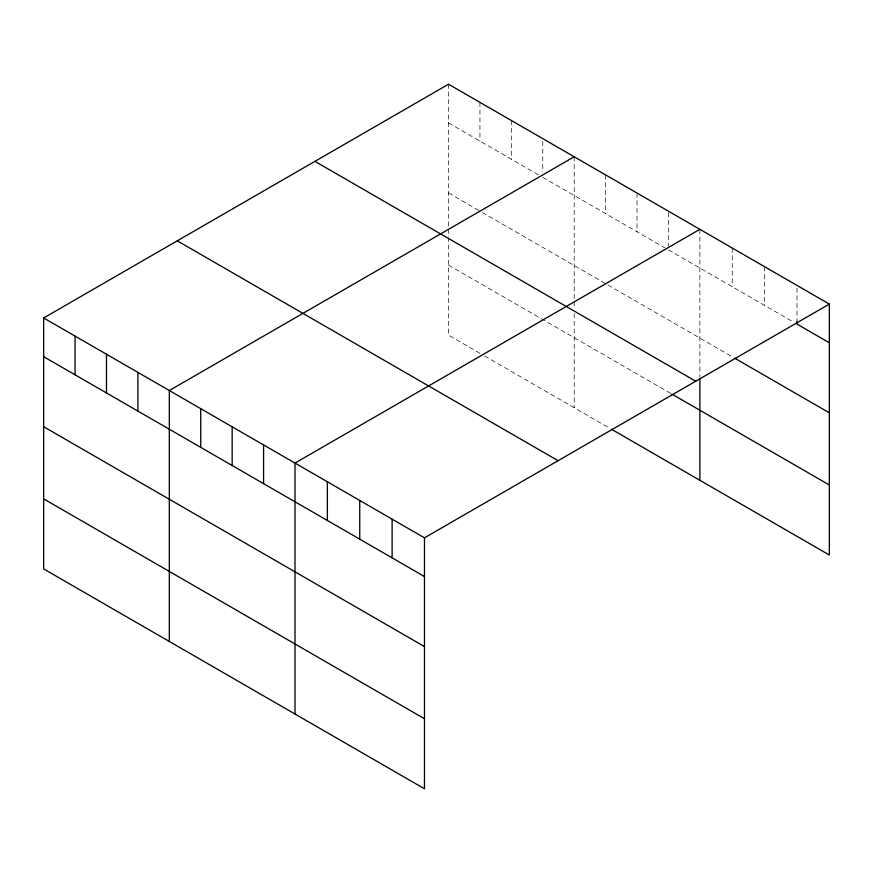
<?xml version="1.0" encoding="UTF-8"?>
<svg xmlns="http://www.w3.org/2000/svg" width="873" height="873" viewBox="0 0 873 873"><rect width="100%" height="100%" fill="white"/><g stroke="black" fill="none" stroke-linecap="round" stroke-linejoin="round"><path stroke-width="0.65" stroke-dasharray="4.37 3.27" d="M448.526 84.223L448.526 226.369M448.526 122.929L539.285 175.331M542.777 177.339L664.953 247.888M668.445 249.896L793.513 322.104M448.526 192.966L479.943 211.102M482.267 212.445L605.611 283.66M607.935 285.002L732.24 356.762M448.526 265.119L670.78 393.439M479.943 353.303L448.526 335.167L448.526 238.394M484.591 355.988L610.271 428.545M796.984 288.068L796.984 321.439M764.606 266.712L764.606 305.419M732.24 248.019L732.24 286.726M699.873 229.326L699.873 376.83M668.445 212.532L668.445 245.891M637.028 193.053L637.028 231.76M605.611 174.916L605.611 213.623M574.194 156.769L574.194 298.926M574.194 301.6L574.194 308.278M574.194 313.625L574.194 407.724M542.777 141.306L542.777 172.003M511.36 120.496L511.36 159.202M479.943 102.359L479.943 141.066M448.526 229.042L448.526 237.063"/><path stroke-width="1.31" d="M43.65 317.968L424.474 537.833L424.474 788.777L43.65 568.912L43.65 317.968L448.526 84.223L829.35 304.088L829.35 555.032L611.427 429.221M574.194 156.769L169.318 390.526L169.318 641.469M699.873 229.326L294.998 463.083L294.998 714.027M424.474 537.833L829.35 304.088M829.35 342.794L796.984 324.101L796.984 321.439M734.553 358.105L829.35 412.831M314.913 161.352L695.737 381.228M671.937 394.116L829.35 484.995M177.263 240.828L558.087 460.704M43.65 356.675L424.474 576.54M43.65 426.711L424.474 646.587M43.65 498.876L424.474 718.741M699.873 378.162L699.873 480.281M392.108 519.151L392.108 557.858M359.741 500.458L359.741 539.165M327.364 481.765L327.364 520.472M263.581 444.946L263.581 483.653M232.163 426.799L232.163 465.505M200.746 408.662L200.746 447.369M137.901 372.389L137.901 411.096M106.484 354.242L106.484 392.948M75.067 336.105L75.067 374.812"/></g></svg>
